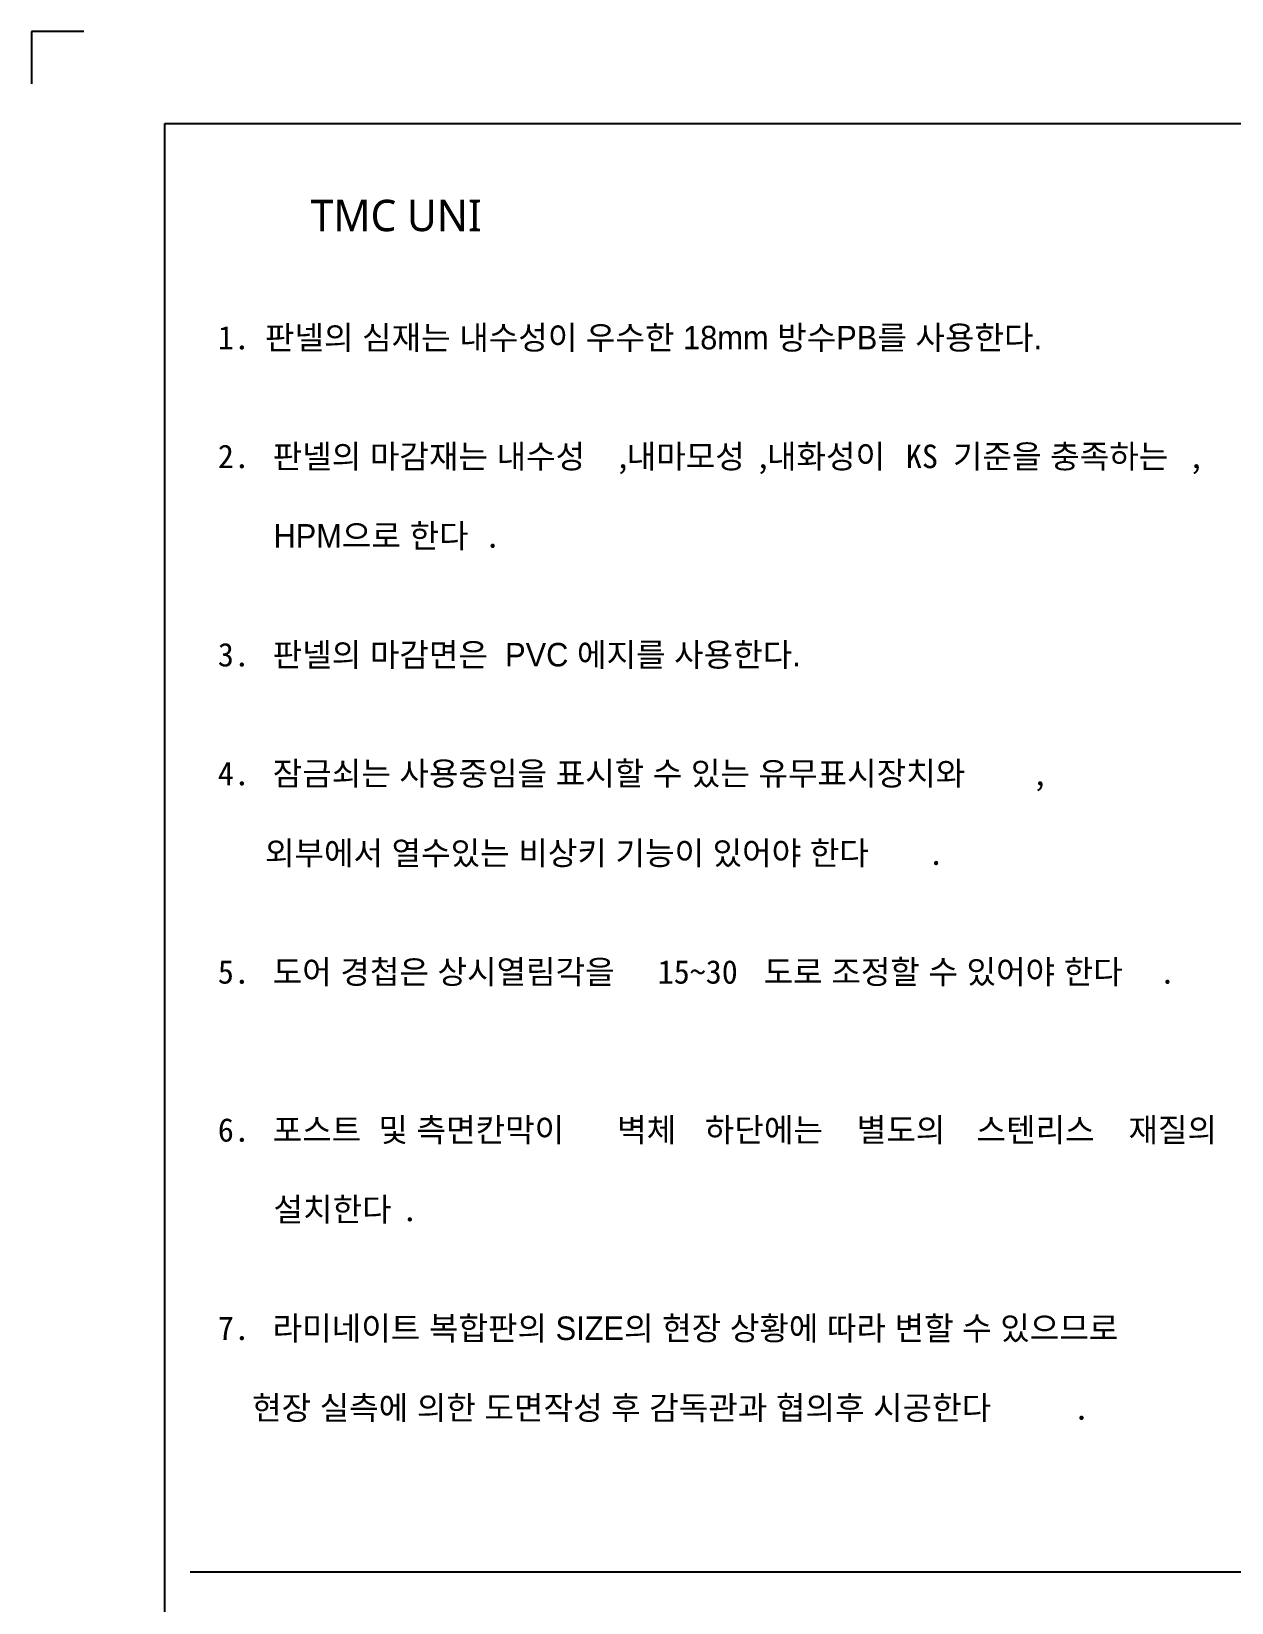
# Model space of a CAD drawing. Extents: x -255 to 8105, y -176 to 5714.
# Drawn here: x -255 to 2040, y 2710 to 5714 of the extents above; entities that cross this region are included whole.
import ezdxf
from ezdxf.enums import TextEntityAlignment as Align

# ---------------------------------------------------------------- set-up
doc = ezdxf.new("R2010")
doc.units = 0
doc.header["$LTSCALE"] = 30
doc.layers.get('0').update_dxf_attribs({"linetype": 'CONTINUOUS'})
doc.layers.add('jac text', color=7, linetype='CONTINUOUS')
doc.layers.add('TIT', color=3, linetype='CONTINUOUS')
doc.styles.add('MtXpl_Gulim', font='', dxfattribs={"height": 0.2})
doc.styles.add('돋움', font='malgun.ttf')
doc.styles.get('MtXpl_Gulim').set_extended_font_data('Gulim')

# ---------------------------------------------------------------- blocks, each defined once
blk = doc.blocks.new('UNI-01', base_point=(7634, 7239))
at = {"color": 2}
for p, q in [((7379.3, 12953), (7379.3, 12853)), ((7379.3, 12953), (7379.3, 12953)), ((7379.3, 12953), (7379.3, 12853)), ((7379.3, 12953), (7379.3, 12953)), ((7379.3, 12953), (7379.3, 12853)), ((7479.3, 12953), (7379.3, 12953)), ((7379.3, 12953), (7379.3, 12853)), ((7634.4, 12777.2), (14886.8, 12777.2)), ((7634.4, 7238.8), (7634.4, 12777.2)), ((7634.4, 12777.2), (14886.8, 12777.2)), ((7634.4, 7238.8), (7634.4, 12777.2)), ((7634.4, 12777.2), (15616.4, 12777.2)), ((7634.4, 7238.8), (7634.4, 12777.2))]:
    blk.add_line(p, q, dxfattribs=at)
at = {"color": 8}
blk.add_line((7682.6, 10008), (13467.1, 10008), dxfattribs=at)
at = {"layer": 'jac text'}
for s, p in [('1. ', (7735.7, 12345.1)), ('2. ', (7735.7, 12118)), ('KS', (9051.3, 12118)), (',', (8495, 12118)), (',', (8763, 12118)), (',', (9591.3, 12118)), ('. ', (8245.8, 11966)), ('3. ', (7735.7, 11738.9)), ('4. ', (7735.7, 11511.7)), (',', (9292.6, 11511.7)), ('.', (9093.7, 11359.5)), ('5. ', (7735.7, 11132.4)), ('15~30', (8576.8, 11132.4)), ('.', (9536, 11132.4)), ('6. ', (7735.7, 10830.3)), ('.', (8087.5, 10678.2)), ('7. ', (7735.7, 10451.1)), ('.', (9371.7, 10298.9))]:
    blk.add_text(s, height=45, dxfattribs=at).set_placement(p)
at = {"layer": 'jac text', "style": 'MtXpl_Gulim'}
for s, p in [('판넬의 심재는 내수성이 우수한 18mm 방수PB를 사용한다.', (7825.7, 12345.1)), ('판넬의 마감재는 내수성', (7840.6, 12118)), ('내마모성', (8517.5, 12118)), ('내화성이 ', (8785.5, 12118)), ('기준을 충족하는', (9141.3, 12118)), (' HPM으로 한다', (7825.7, 11966)), ('판넬의 마감면은  PVC 에지를 사용한다.', (7840.6, 11738.9)), ('잠금쇠는 사용중임을 표시할 수 있는 유무표시장치와', (7840.6, 11511.7)), ('외부에서 열수있는 비상키 기능이 있어야 한다', (7825.7, 11359.5)), ('도어 경첩은 상시열림각을 ', (7840.6, 11132.4)), ('도로 조정할 수 있어야 한다', (8779.3, 11132.4)), ('포스트  및 측면칸막이', (7840.6, 10830.3)), ('벽체', (8499.1, 10830.3)), ('하단에는', (8666.8, 10830.3)), ('별도의', (8957.3, 10830.3)), ('스텐리스', (9186.3, 10830.3)), ('재질의', (9476.8, 10830.3)), ('설치한다', (7842, 10678.2)), ('라미네이트 복합판의 SIZE의 현장 상황에 따라 변할 수 있으므로', (7840.6, 10451.1)), ('    현장 실측에 의한 도면작성 후 감독관과 협의후 시공한다', (7735.7, 10298.9))]:
    blk.add_text(s, height=45, dxfattribs=at).set_placement(p)
at = {"layer": 'TIT', "style": '돋움'}
blk.add_text('TMC UNI', height=60, dxfattribs=at).set_placement((8240.3, 12571.1), align=Align.RIGHT)

msp = doc.modelspace()

# ---------------------------------------------------------------- block references
msp.add_blockref('UNI-01', (0, 0))

doc.saveas('drawing.dxf')
